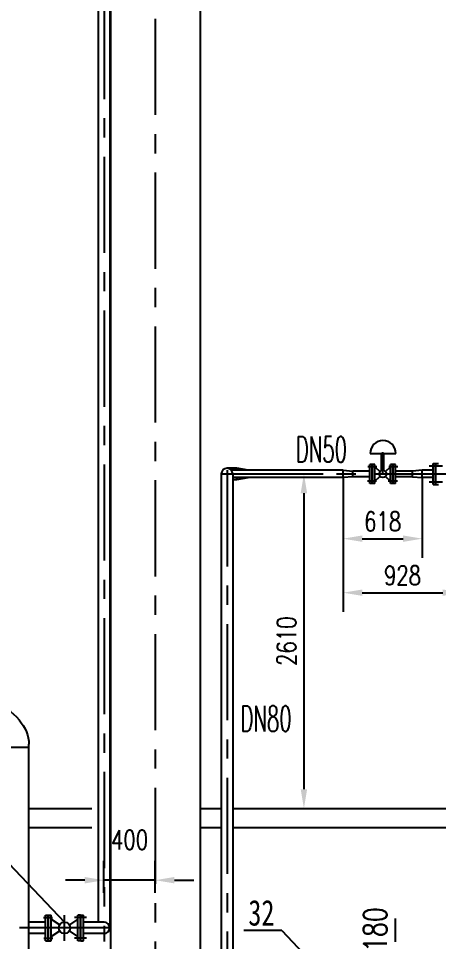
# Model space of a CAD drawing. Extents: x 20215 to 46016, y -49715 to -14074.
# Drawn here: x 27732 to 31011, y -39902 to -32699 of the extents above; entities that cross this region are included whole.
import ezdxf
from ezdxf.enums import TextEntityAlignment as Align

# ---------------------------------------------------------------- set-up
doc = ezdxf.new("R2010")
doc.units = 0
doc.header["$LTSCALE"] = 600
doc.header["$MEASUREMENT"] = 0
doc.header["$PDMODE"] = 32
doc.linetypes.add('ACAD_ISO04W100', pattern=[30, 24, -3, 0, -3])
doc.linetypes.add('CENTER', pattern=[2, 1.25, -0.25, 0.25, -0.25])
doc.layers.get('0').update_dxf_attribs({"linetype": 'CONTINUOUS'})
doc.layers.get('Defpoints').update_dxf_attribs({"linetype": 'CONTINUOUS'})
doc.layers.add('DIM', color=7, linetype='CONTINUOUS')
doc.layers.add('点划线', color=2, linetype='ACAD_ISO04W100', lineweight=18)
doc.layers.add('粗实线', color=1, linetype='CONTINUOUS', lineweight=30)
doc.styles.add('ACC', font='simplex', dxfattribs={"width": 0.75, "bigfont": 'hztxt'})
doc.styles.add('ST', font='txtx.shx', dxfattribs={"width": 0.7})
doc.styles.get("Standard").update_dxf_attribs({"font": '', "width": 0.75})
doc.styles.get('Standard').set_extended_font_data('FangSong_GB2312')
doc.dimstyles.new('STANDARD$0', dxfattribs={"dimtxt": 3.5, "dimasz": 3, "dimexe": 0.18, "dimexo": 0.0625, "dimgap": 0.09, "dimtad": 0, "dimdec": 4, "dimdsep": 46, "dimtxsty": 'ST', "dimcen": 0.09, "dimadec": 0, "dimazin": 0, "dimtfac": 1, "dimtdec": 3, "dimtofl": 0, "dimtmove": 2, "dimatfit": 3, "dimfxl": 1, "dimtvp": 1, "dimtolj": 1, "dimtzin": 0, "dimarcsym": 0})

# ---------------------------------------------------------------- blocks, each defined once
blk = doc.blocks.new('*D10')
at = {"layer": 'Defpoints', "color": 0}
for p in [(29404.5, -36253.3), (29404.5, -38863.3), (29960.3, -38863.3)]:
    blk.add_point(p, dxfattribs=at)
at = {"layer": 'DIM', "color": 0, "lineweight": -2}
for p, q in [((29404.5, -36253.3), (30110.3, -36253.3)), ((29960.3, -36403.3), (29960.3, -38713.3)), ((29404.5, -38863.3), (30110.3, -38863.3))]:
    blk.add_line(p, q, dxfattribs=at)
at = {"layer": 'DIM', "color": 0}
for points in [[(29935.3, -36403.3), (29985.3, -36403.3), (29960.3, -36253.3)], [(29935.3, -38713.3), (29985.3, -38713.3), (29960.3, -38863.3)]]:
    blk.add_solid(points, dxfattribs=at)
at = {"layer": 'DIM', "color": 0, "insert": (29825.3, -37558.3), "char_height": 150, "attachment_point": 5, "rotation": 90, "style": 'ACC'}
blk.add_mtext('\\A1;2610', dxfattribs=at)
blk = doc.blocks.new('*D12')
at = {"layer": 'Defpoints', "color": 0}
for p in [(30266, -36281.8), (30884, -36281.8), (30884, -36758.3)]:
    blk.add_point(p, dxfattribs=at)
at = {"layer": 'DIM', "color": 0, "lineweight": -2}
for p, q in [((30266, -36281.8), (30266, -36908.3)), ((30884, -36281.8), (30884, -36908.3)), ((30416, -36758.3), (30734, -36758.3))]:
    blk.add_line(p, q, dxfattribs=at)
at = {"layer": 'DIM', "color": 0}
for points in [[(30416, -36733.3), (30416, -36783.3), (30266, -36758.3)], [(30734, -36733.3), (30734, -36783.3), (30884, -36758.3)]]:
    blk.add_solid(points, dxfattribs=at)
at = {"layer": 'DIM', "color": 0, "insert": (30575, -36623.3), "char_height": 150, "attachment_point": 5, "style": 'ACC'}
blk.add_mtext('\\A1;618', dxfattribs=at)
blk = doc.blocks.new('*D13')
at = {"layer": 'Defpoints', "color": 0}
for p in [(30266, -36281.8), (31194, -36335.8), (31194, -37179.8)]:
    blk.add_point(p, dxfattribs=at)
at = {"layer": 'DIM', "color": 0, "lineweight": -2}
for p, q in [((30266, -36281.8), (30266, -37329.8)), ((31194, -36335.8), (31194, -37329.8)), ((30416, -37179.8), (31044, -37179.8))]:
    blk.add_line(p, q, dxfattribs=at)
at = {"layer": 'DIM', "color": 0}
for points in [[(30416, -37154.8), (30416, -37204.8), (30266, -37179.8)], [(31044, -37154.8), (31044, -37204.8), (31194, -37179.8)]]:
    blk.add_solid(points, dxfattribs=at)
at = {"layer": 'DIM', "color": 0, "insert": (30730, -37044.8), "char_height": 150, "attachment_point": 5, "style": 'ACC'}
blk.add_mtext('\\A1;928', dxfattribs=at)
blk = doc.blocks.new('*D37')
at = {"layer": 'Defpoints', "color": 0}
for p in [(28400, -39423.3), (28400, -39523), (28800, -39523)]:
    blk.add_point(p, dxfattribs=at)
at = {"layer": 'DIM', "color": 0, "lineweight": -2}
for p, q in [((28400, -39523), (28400, -39273.3)), ((28800, -39523), (28800, -39273.3)), ((28250, -39423.3), (28100, -39423.3)), ((28800, -39423.3), (28400, -39423.3)), ((28950, -39423.3), (29100, -39423.3))]:
    blk.add_line(p, q, dxfattribs=at)
at = {"layer": 'DIM', "color": 0}
for points in [[(28250, -39398.3), (28250, -39448.3), (28400, -39423.3)], [(28950, -39398.3), (28950, -39448.3), (28800, -39423.3)]]:
    blk.add_solid(points, dxfattribs=at)
at = {"layer": 'DIM', "color": 0, "insert": (28600, -39108.3), "char_height": 150, "attachment_point": 5, "style": 'ACC'}
blk.add_mtext('\\A1;400', dxfattribs=at)

msp = doc.modelspace()

# ---------------------------------------------------------------- linework, layer by layer
at = {"lineweight": -2}
for p, q in [((30477.46203, -36092.7276), (30677.53036, -36092.7276)), ((30565.03458, -36226.87921), (30565.03458, -36092.7276)), ((30585.03458, -36226.87921), (30585.03458, -36092.7276)), ((29436.03458, -36208.82612), (29360.03458, -36208.82612)), ((30266.03458, -36224.82612), (29394.2106, -36224.82612)), ((29436.03458, -36208.82612), (29436.03458, -36224.82612)), ((29525.03458, -36224.82612), (29436.03458, -36208.82612)), ((29436.03458, -36224.82612), (29436.03458, -36208.82612)), ((30266.03458, -36224.82612), (30342.03458, -36230.82612)), ((30266.03458, -36281.82612), (30266.03458, -36224.82612)), ((30492.03458, -36178.32612), (30474.03458, -36178.32612)), ((30513.03458, -36178.32612), (30495.03458, -36178.32612)), ((30513.03458, -36198.32612), (30553.88325, -36234.56284)), ((30596.18591, -36234.56284), (30637.03458, -36198.32612)), ((30884.03458, -36224.82612), (30808.03458, -36230.82612)), ((30968.03458, -36224.82612), (30884.03458, -36224.82612)), ((30884.03458, -36281.82612), (30884.03458, -36224.82612)), ((30968.03458, -36335.82612), (30968.03458, -36170.82612)), ((30968.03458, -36170.82612), (30988.03458, -36170.82612)), ((30988.03458, -36335.82612), (30988.03458, -36170.82612)), ((30991.03458, -36170.82612), (31011.03458, -36170.82612)), ((30991.03458, -36335.82612), (30991.03458, -36170.82612)), ((29315.53458, -36253.32612), (29315.53458, -40419.32612)), ((29404.53458, -36253.32612), (29404.53458, -40419.32612)), ((30266.03458, -36281.82612), (29404.53458, -36281.82612)), ((29404.53458, -36297.82612), (29436.03458, -36297.82612)), ((29436.03458, -36297.82612), (29525.03458, -36281.82612)), ((29436.03458, -36297.82612), (29436.03458, -36281.82612)), ((29436.03458, -36281.82612), (29436.03458, -36297.82612)), ((30342.03458, -36275.82612), (30266.03458, -36281.82612)), ((30342.03458, -36275.82612), (30342.03458, -36230.82612)), ((30474.03458, -36230.82612), (30342.03458, -36230.82612)), ((30474.03458, -36275.82612), (30342.03458, -36275.82612)), ((30513.03458, -36308.32612), (30553.88325, -36272.0894)), ((30596.18591, -36272.0894), (30637.03458, -36308.32612)), ((30726.03458, -36230.82612), (30676.03458, -36230.82612)), ((30808.03458, -36230.82612), (30676.03458, -36230.82612)), ((30726.03458, -36275.82612), (30676.03458, -36275.82612)), ((30808.03458, -36275.82612), (30676.03458, -36275.82612)), ((30808.03458, -36275.82612), (30808.03458, -36230.82612)), ((30808.03458, -36275.82612), (30884.03458, -36281.82612)), ((30968.03458, -36281.82612), (30884.03458, -36281.82612)), ((30492.03458, -36328.32612), (30474.03458, -36328.32612)), ((30513.03458, -36328.32612), (30495.03458, -36328.32612)), ((30655.03458, -36328.32612), (30637.03458, -36328.32612)), ((30676.03458, -36328.32612), (30658.03458, -36328.32612)), ((30968.03458, -36335.82612), (30988.03458, -36335.82612)), ((30991.03458, -36335.82612), (31011.03458, -36335.82612)), ((27944.03458, -39895.32612), (27944.03458, -39695.32612)), ((27944.03458, -39695.32612), (27964.03458, -39695.32612)), ((27964.03458, -39895.32612), (27964.03458, -39695.32612)), ((27967.03458, -39695.32612), (27987.03458, -39695.32612)), ((27967.03458, -39895.32612), (27967.03458, -39695.32612)), ((27987.03458, -39895.32612), (27987.03458, -39695.32612)), ((27987.03458, -39728.12612), (28054.5535, -39771.33823)), ((28197.03458, -39728.12612), (28129.51566, -39771.33823)), ((28197.03458, -39895.32612), (28197.03458, -39695.32612)), ((28217.03458, -39695.32612), (28197.03458, -39695.32612)), ((28217.03458, -39895.32612), (28217.03458, -39695.32612)), ((28220.03458, -39695.32612), (28240.03458, -39695.32612)), ((28220.03458, -39895.32612), (28220.03458, -39695.32612)), ((28240.03458, -39895.32612), (28240.03458, -39695.32612)), ((27987.03458, -39862.52612), (28054.5535, -39819.31401)), ((28197.03458, -39862.52612), (28129.51566, -39819.31401)), ((27944.03458, -39895.32612), (27964.03458, -39895.32612)), ((27967.03458, -39895.32612), (27987.03458, -39895.32612)), ((28217.03458, -39895.32612), (28197.03458, -39895.32612)), ((28220.03458, -39895.32612), (28240.03458, -39895.32612))]:
    msp.add_line(p, q, dxfattribs=at)
at = {"color": 1, "linetype": 'Continuous'}
for p, q in [((30474.03458, -36328.32612), (30474.03458, -36178.32612)), ((30492.03458, -36328.32612), (30492.03458, -36178.32612)), ((30495.03458, -36328.32612), (30495.03458, -36178.32612)), ((30513.03458, -36328.32612), (30513.03458, -36178.32612)), ((30637.03458, -36328.32612), (30637.03458, -36178.32612)), ((30655.03458, -36178.32612), (30637.03458, -36178.32612)), ((30655.03458, -36328.32612), (30655.03458, -36178.32612)), ((30655.03458, -36328.32612), (30655.03458, -36178.32612)), ((30676.03458, -36178.32612), (30658.03458, -36178.32612)), ((30658.03458, -36328.32612), (30658.03458, -36178.32612)), ((30676.03458, -36328.32612), (30676.03458, -36178.32612))]:
    msp.add_line(p, q, dxfattribs=at)
at = {"lineweight": -2}
for centre, radius in [((30575.03458, -36253.32612), 28.27436), ((28092.03458, -39795.32612), 44.5)]:
    msp.add_circle(centre, radius, dxfattribs=at)
for centre, radius in [((30577.4962, -36092.7276), 100.03416), ((29360.03458, -36253.32612), 44.5)]:
    msp.add_arc(centre, radius, 0, 180, dxfattribs=at)
at = {"layer": 'DIM', "color": 2, "linetype": 'CENTER'}
for p, q in [((28400.03458, -21778.27541), (28400.03458, -39900.60557)), ((28800.03458, -21902.27541), (28800.03458, -44763.32612)), ((30575.03458, -36253.32612), (30575.03458, -36082.56398)), ((29360.03458, -36224.82612), (29360.03458, -40419.32612)), ((30529.26692, -36198.32612), (30459.13043, -36198.32612)), ((30692.26692, -36198.32612), (30622.13043, -36198.32612)), ((30527.45308, -36308.32612), (30456.10723, -36308.32612)), ((30690.45308, -36308.32612), (30619.10723, -36308.32612)), ((28092.03458, -39895.32612), (28092.03458, -39695.32612)), ((28263.18635, -39715.32612), (28170.47456, -39715.32612)), ((28263.18635, -39875.32612), (28170.47456, -39875.32612))]:
    msp.add_line(p, q, dxfattribs=at)
at = {"layer": 'DIM', "color": 4}
for p, q in [((28450.03458, -21902.27541), (28450.03458, -40450.82612)), ((29150.03458, -21902.27541), (29150.03458, -40450.82612)), ((27814.03458, -38863.32612), (28305.53458, -38863.32612)), ((29150.03458, -38863.32612), (29315.53458, -38863.32612)), ((29404.53458, -38863.32612), (31550.03458, -38863.32612)), ((27814.03458, -39013.32612), (28305.53458, -39013.32612)), ((29150.03458, -39013.32612), (29315.53458, -39013.32612)), ((29404.53458, -39013.32612), (31550.03458, -39013.32612))]:
    msp.add_line(p, q, dxfattribs=at)
at = {"layer": 'DIM', "color": 2, "linetype": 'CENTER', "lineweight": -2}
for p, q in [((30938.03458, -36190.82612), (31041.03458, -36190.82612)), ((29315.53458, -36253.32612), (31849.03458, -36253.32612)), ((30938.03458, -36315.82612), (31041.03458, -36315.82612)), ((27927.50985, -39715.32612), (27998.20239, -39715.32612)), ((27930.33753, -39875.32612), (28001.03006, -39875.32612))]:
    msp.add_line(p, q, dxfattribs=at)
at = {"layer": 'DIM'}
for p, q in [((27332.73868, -38952.12046), (28092.03458, -39750.82612)), ((30674.50057, -39903.32612), (30674.50057, -39723.32612)), ((29787.55618, -39816.22851), (29490.91485, -39816.22851)), ((29787.55618, -39816.22851), (30075.54878, -40119.1688))]:
    msp.add_line(p, q, dxfattribs=at)
at = {"layer": '点划线', "lineweight": -2}
msp.add_line((28450.03458, -39795.32612), (27739.39952, -39795.32612), dxfattribs=at)
at = {"layer": '粗实线', "lineweight": -2}
for p, q in [((28355.53458, -21778.27541), (28355.53458, -39750.82612)), ((28444.53458, -21778.27541), (28444.53458, -39795.32612)), ((27814.03458, -38387.81172), (25786.03458, -38387.81172)), ((27814.03458, -42470.81172), (27814.03458, -38362.81172)), ((27944.03458, -39750.82612), (27814.03458, -39750.82612)), ((28400.03458, -39750.82612), (28240.03458, -39750.82612)), ((27944.03458, -39839.82612), (27814.03458, -39839.82612)), ((28400.03458, -39839.82612), (28240.03458, -39839.82612))]:
    msp.add_line(p, q, dxfattribs=at)
msp.add_arc((28400.03458, -39795.32612), 44.5, 270, 90, dxfattribs=at)
at = {"layer": '粗实线', "lineweight": -2, "extrusion": (0, 0, -1)}
msp.add_ellipse((26800.03458, -38362.81172), major_axis=(1014, 0), ratio=0.4930966469, start_param=4.7123889804, end_param=6.2831853072, dxfattribs=at)

# ---------------------------------------------------------------- texts
at = {"layer": 'DIM', "style": 'ACC', "width": 0.544548}
for s, p, p2 in [('DN50', (29896.5437, -36161.91643), (30295.87902, -36161.91643)), ('DN80', (29464.59432, -38262.48827), (29863.92964, -38262.48827))]:
    msp.add_text(s, height=200, dxfattribs=at).set_placement(p, p2, align=Align.FIT)
at = {"layer": 'DIM', "width": 0.75}
msp.add_text('32', height=200, dxfattribs=at).set_placement((29526.4078, -39777.56105))
at = {"layer": 'DIM', "insert": (30516.39849, -39808.39607), "char_height": 180, "attachment_point": 5, "rotation": 90, "style": 'ACC'}
msp.add_mtext('\\A1;180', dxfattribs=at)

# ---------------------------------------------------------------- dimensions: what is measured, and where the dimension line sits
at = {"layer": 'DIM'}
dim = msp.add_linear_dim(base=(29960.26524, -38863.32612), p1=(29404.53458, -36253.32612), p2=(29404.53458, -38863.32612), angle=90, dimstyle='STANDARD$0', override={"dimscale": 60, "dimtxt": 2.5, "dimasz": 2.5, "dimexe": 2.5, "dimexo": 0, "dimgap": 1, "dimtad": 1, "dimzin": 12, "dimtxsty": 'ACC', "dimcen": 0, "dimazin": 3, "dimtfac": 0.666667, "dimtofl": 1, "dimtzin": 12}, dxfattribs=at)
dim.commit()
dim.dimension.update_dxf_attribs({"geometry": '*D10', "text_midpoint": (29825.26524, -37558.32612)})
for base, p1, p2, picture, middle in [((30884.03458, -36758.26873), (30266.03458, -36281.82612), (30884.03458, -36281.82612), '*D12', (30575.03458, -36623.26873)), ((31194.03458, -37179.81095), (30266.03458, -36281.82612), (31194.03458, -36335.82612), '*D13', (30730.03458, -37044.81095)), ((28400.03458, -39423.32444), (28800.03458, -39522.95441), (28400.03458, -39522.95441), '*D37', (28600.03458, -39108.32444))]:
    dim = msp.add_linear_dim(base=base, p1=p1, p2=p2, dimstyle='STANDARD$0', override={"dimscale": 60, "dimtxt": 2.5, "dimasz": 2.5, "dimexe": 2.5, "dimexo": 0, "dimgap": 1, "dimtad": 1, "dimzin": 12, "dimtxsty": 'ACC', "dimcen": 0, "dimazin": 3, "dimtfac": 0.666667, "dimtofl": 1, "dimtzin": 12}, dxfattribs=at)
    dim.commit()
    dim.dimension.update_dxf_attribs({"geometry": picture, "text_midpoint": middle})

doc.saveas('drawing.dxf')
